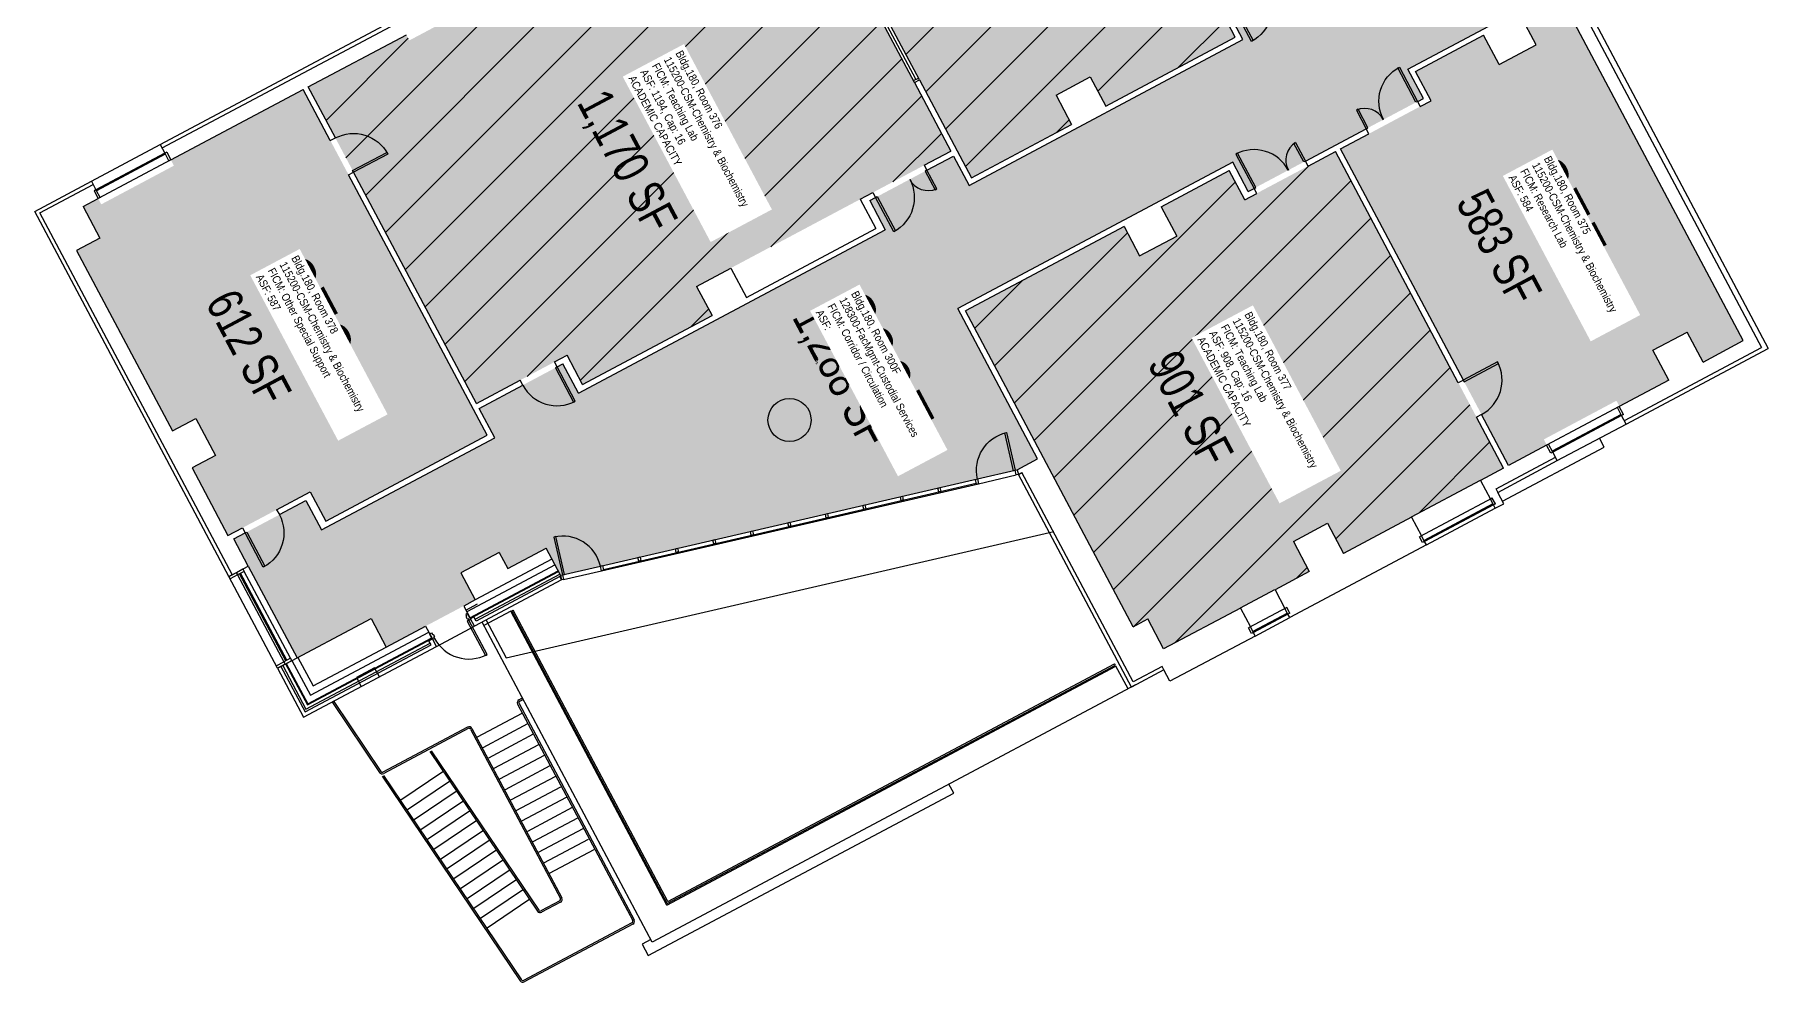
# Model space of a CAD drawing. Header units: inches. Extents: x 69211883 to 69217823, y 27675792 to 27679222.
# Drawn here: x 69211985 to 69213595, y 27675792 to 27676671 of the extents above; entities that cross this region are included whole.
import ezdxf
from ezdxf.enums import TextEntityAlignment as Align

# ---------------------------------------------------------------- set-up
doc = ezdxf.new("R2010")
doc.units = ezdxf.units.IN
doc.header["$LTSCALE"] = 0.25
doc.header["$MEASUREMENT"] = 0
doc.layers.get('0').update_dxf_attribs({"linetype": 'CONTINUOUS'})
for name, color, linetype in [('A-DOOR', 2, 'CONTINUOUS'), ('A-FLOR', 3, 'CONTINUOUS'), ('A-GLAZ', 1, 'CONTINUOUS'), ('A-IDEN-RNUM', 7, 'CONTINUOUS'), ('A-IDEN-SNUM', 4, 'CONTINUOUS'), ('A-IDEN-VNUM', 4, 'CONTINUOUS'), ('A-ROOF', 2, 'CONTINUOUS'), ('A-WALL', 5, 'CONTINUOUS'), ('AREA-TEXT', 3, 'CONTINUOUS'), ('Rooms-Capacity', 4, 'CONTINUOUS'), ('Rooms-Category-Color', 7, 'CONTINUOUS'), ('Rooms-College-Color', 7, 'CONTINUOUS'), ('Rooms-Department-Color', 7, 'CONTINUOUS'), ('Rooms-Division-Color', 7, 'CONTINUOUS'), ('Rooms-Information', 7, 'CONTINUOUS')]:
    doc.layers.add(name, color=color, linetype=linetype)
doc.styles.add('CP_AREA', font='arial.ttf', dxfattribs={"height": 15})
doc.styles.add('CP_ROOMSNUMBER', font='arial.ttf', dxfattribs={"height": 1})
doc.styles.add('CP_ROOMVNUMBER', font='arial.ttf', dxfattribs={"width": 0.85, "height": 0.075})
pattern_1 = [(45, (0, 0), (-26.516504294, 26.516504294), [])]

# ---------------------------------------------------------------- blocks, each defined once
blk = doc.blocks.new('Z08D36')
at = {"linetype": 'Continuous', "lineweight": -3}
blk.add_lwpolyline([(-18, 0), (-16.25, 0), (-16.25, 36), (-18, 36)], close=True, dxfattribs=at)
blk.add_arc((-18, 0), 36, 0, 90)

msp = doc.modelspace()

# ---------------------------------------------------------------- hatches: boundary and pattern name
at = {"layer": 'Rooms-Capacity'}
h = msp.add_hatch(dxfattribs=at)
h.set_pattern_fill('ANSI31', color=256, scale=300, style=0)
h.set_pattern_definition(pattern_1)
h.paths.add_polyline_path([(69212684.4, 27676859.4), (69212777.5, 27676908.9), (69212792.2, 27676881), (69212824, 27676897.9), (69212809.2, 27676925.8), (69213013.5, 27677034.4), (69213169.7, 27676740.7), (69213085.6, 27676696), (69213100, 27676668.8), (69212979.8, 27676604.9), (69212965.4, 27676632.1), (69212933.6, 27676615.2), (69212948, 27676588), (69212855, 27676538.5)])
h = msp.add_hatch(dxfattribs=at)
h.set_pattern_fill('ANSI31', color=256, scale=300, style=0)
h.set_pattern_definition(pattern_1)
h.paths.add_polyline_path([(69212330.5, 27676671.2), (69212333.3, 27676665.9), (69212400.8, 27676701.8), (69212398, 27676707.1), (69212443.7, 27676731.4), (69212458.5, 27676703.6), (69212490.3, 27676720.5), (69212475.5, 27676748.3), (69212679.8, 27676856.9), (69212835.9, 27676563.2), (69212751.8, 27676518.5), (69212742.9, 27676513.8), (69212636.9, 27676457.4), (69212631.6, 27676454.6), (69212599.9, 27676437.7), (69212614.3, 27676410.6), (69212494.1, 27676346.7), (69212479.7, 27676373.8), (69212395.6, 27676329.1), (69212239.4, 27676622.8), (69212330.5, 27676671.2)])
h = msp.add_hatch(dxfattribs=at)
h.set_pattern_fill('ANSI31', color=256, scale=300, style=0)
h.set_pattern_definition(pattern_1)
h.paths.add_polyline_path([(69213103.3, 27676138.4), (69213104.9, 27676139.3), (69213137, 27676156.3), (69213138.6, 27676157.2), (69213168.6, 27676173.1), (69213153.9, 27676201), (69213185.6, 27676217.9), (69213200.4, 27676190), (69213262.2, 27676222.9), (69213263.8, 27676223.8), (69213327.7, 27676257.7), (69213329.3, 27676258.6), (69213349.1, 27676269.1), (69213192.9, 27676562.8), (69213108.8, 27676518.1), (69213094.4, 27676545.2), (69213031.2, 27676511.6), (69213045.6, 27676484.4), (69213011.2, 27676466.1), (69212996.7, 27676493.3), (69212849.4, 27676414.9), (69213005.2, 27676121.9), (69213018.8, 27676129.1), (69213033.6, 27676101.3)])
at = {"layer": 'Rooms-Category-Color', "true_color": 0xe3f498}
for points in [[(69212684.4, 27676859.4), (69212777.5, 27676908.9), (69212792.2, 27676881), (69212824, 27676897.9), (69212809.2, 27676925.8), (69213013.5, 27677034.4), (69213169.7, 27676740.7), (69213085.6, 27676696), (69213100, 27676668.8), (69212979.8, 27676604.9), (69212965.4, 27676632.1), (69212933.6, 27676615.2), (69212948, 27676588), (69212855, 27676538.5)], [(69212330.5, 27676671.2), (69212333.3, 27676665.9), (69212400.8, 27676701.8), (69212398, 27676707.1), (69212443.7, 27676731.4), (69212458.5, 27676703.6), (69212490.3, 27676720.5), (69212475.5, 27676748.3), (69212679.8, 27676856.9), (69212835.9, 27676563.2), (69212751.8, 27676518.5), (69212742.9, 27676513.8), (69212636.9, 27676457.4), (69212631.6, 27676454.6), (69212599.9, 27676437.7), (69212614.3, 27676410.6), (69212494.1, 27676346.7), (69212479.7, 27676373.8), (69212395.6, 27676329.1), (69212239.4, 27676622.8), (69212330.5, 27676671.2)], [(69213456.6, 27676326.3), (69213453.8, 27676331.6), (69213386.4, 27676295.7), (69213389.2, 27676290.4), (69213353.7, 27676271.6), (69213197.6, 27676565.2), (69213281.7, 27676610), (69213267.2, 27676637.1), (69213330.5, 27676670.7), (69213344.9, 27676643.6), (69213379.3, 27676661.9), (69213364.9, 27676689.1), (69213401, 27676708.2), (69213571.6, 27676387.4), (69213534.2, 27676367.5), (69213519.4, 27676395.3), (69213487.6, 27676378.4), (69213502.4, 27676350.6), (69213456.6, 27676326.3)], [(69212131.6, 27676269.2), (69212153.3, 27676280.7), (69212135, 27676315.1), (69212113.3, 27676303.6), (69212024.3, 27676471), (69212046, 27676482.5), (69212030.5, 27676511.7), (69212044.4, 27676519.1), (69212047.3, 27676513.8), (69212114.7, 27676549.7), (69212111.9, 27676555), (69212234.8, 27676620.3), (69212405.4, 27676299.5), (69212255.7, 27676219.9), (69212241.3, 27676247), (69212164.9, 27676206.5)], [(69213103.3, 27676138.4), (69213104.9, 27676139.3), (69213137, 27676156.3), (69213138.6, 27676157.2), (69213168.6, 27676173.1), (69213153.9, 27676201), (69213185.6, 27676217.9), (69213200.4, 27676190), (69213262.2, 27676222.9), (69213263.8, 27676223.8), (69213327.7, 27676257.7), (69213329.3, 27676258.6), (69213349.1, 27676269.1), (69213192.9, 27676562.8), (69213108.8, 27676518.1), (69213094.4, 27676545.2), (69213031.2, 27676511.6), (69213045.6, 27676484.4), (69213011.2, 27676466.1), (69212996.7, 27676493.3), (69212849.4, 27676414.9), (69213005.2, 27676121.9), (69213018.8, 27676129.1), (69213033.6, 27676101.3)]]:
    msp.add_hatch(color=61, dxfattribs=at).paths.add_polyline_path(points)
at = {"layer": 'Rooms-Category-Color', "true_color": 0xadadad}
msp.add_hatch(color=253, dxfattribs=at).paths.add_polyline_path([(69213287.8, 27676762.7), (69213186.6, 27676708.9), (69213172.2, 27676736.1), (69213092.7, 27676693.8), (69213107.1, 27676666.7), (69212852.8, 27676531.4), (69212838.4, 27676558.6), (69212760.7, 27676517.3), (69212775.1, 27676490.1), (69212490.2, 27676338.6), (69212475.7, 27676365.8), (69212398, 27676324.4), (69212412.5, 27676297.3), (69212251.8, 27676211.9), (69212237.3, 27676239), (69212170.4, 27676203.4), (69212229.1, 27676093), (69212297.8, 27676129.6), (69212311.9, 27676103.1), (69212394.5, 27676146.9), (69212381.2, 27676172), (69212416.8, 27676190.9), (69212424.8, 27676175.9), (69212460.3, 27676194.7), (69212473.6, 27676169.6), (69212897.6, 27676267.5), (69212916.5, 27676277.6), (69212842.3, 27676417.1), (69213097.7, 27676552.9), (69213112.1, 27676525.8), (69213274.6, 27676612.1), (69213260.1, 27676639.3), (69213332.9, 27676678)])
at = {"layer": 'Rooms-College-Color', "true_color": 0xffe090}
for points in [[(69212684.4, 27676859.4), (69212777.5, 27676908.9), (69212792.2, 27676881), (69212824, 27676897.9), (69212809.2, 27676925.8), (69213013.5, 27677034.4), (69213169.7, 27676740.7), (69213085.6, 27676696), (69213100, 27676668.8), (69212979.8, 27676604.9), (69212965.4, 27676632.1), (69212933.6, 27676615.2), (69212948, 27676588), (69212855, 27676538.5)], [(69212330.5, 27676671.2), (69212333.3, 27676665.9), (69212400.8, 27676701.8), (69212398, 27676707.1), (69212443.7, 27676731.4), (69212458.5, 27676703.6), (69212490.3, 27676720.5), (69212475.5, 27676748.3), (69212679.8, 27676856.9), (69212835.9, 27676563.2), (69212751.8, 27676518.5), (69212742.9, 27676513.8), (69212636.9, 27676457.4), (69212631.6, 27676454.6), (69212599.9, 27676437.7), (69212614.3, 27676410.6), (69212494.1, 27676346.7), (69212479.7, 27676373.8), (69212395.6, 27676329.1), (69212239.4, 27676622.8), (69212330.5, 27676671.2)], [(69213456.6, 27676326.3), (69213453.8, 27676331.6), (69213386.4, 27676295.7), (69213389.2, 27676290.4), (69213353.7, 27676271.6), (69213197.6, 27676565.2), (69213281.7, 27676610), (69213267.2, 27676637.1), (69213330.5, 27676670.7), (69213344.9, 27676643.6), (69213379.3, 27676661.9), (69213364.9, 27676689.1), (69213401, 27676708.2), (69213571.6, 27676387.4), (69213534.2, 27676367.5), (69213519.4, 27676395.3), (69213487.6, 27676378.4), (69213502.4, 27676350.6), (69213456.6, 27676326.3)], [(69212131.6, 27676269.2), (69212153.3, 27676280.7), (69212135, 27676315.1), (69212113.3, 27676303.6), (69212024.3, 27676471), (69212046, 27676482.5), (69212030.5, 27676511.7), (69212044.4, 27676519.1), (69212047.3, 27676513.8), (69212114.7, 27676549.7), (69212111.9, 27676555), (69212234.8, 27676620.3), (69212405.4, 27676299.5), (69212255.7, 27676219.9), (69212241.3, 27676247), (69212164.9, 27676206.5)], [(69213103.3, 27676138.4), (69213104.9, 27676139.3), (69213137, 27676156.3), (69213138.6, 27676157.2), (69213168.6, 27676173.1), (69213153.9, 27676201), (69213185.6, 27676217.9), (69213200.4, 27676190), (69213262.2, 27676222.9), (69213263.8, 27676223.8), (69213327.7, 27676257.7), (69213329.3, 27676258.6), (69213349.1, 27676269.1), (69213192.9, 27676562.8), (69213108.8, 27676518.1), (69213094.4, 27676545.2), (69213031.2, 27676511.6), (69213045.6, 27676484.4), (69213011.2, 27676466.1), (69212996.7, 27676493.3), (69212849.4, 27676414.9), (69213005.2, 27676121.9), (69213018.8, 27676129.1), (69213033.6, 27676101.3)]]:
    msp.add_hatch(color=41, dxfattribs=at).paths.add_polyline_path(points)
at = {"layer": 'Rooms-College-Color', "true_color": 0xadadad}
msp.add_hatch(color=253, dxfattribs=at).paths.add_polyline_path([(69213287.8, 27676762.7), (69213186.6, 27676708.9), (69213172.2, 27676736.1), (69213092.7, 27676693.8), (69213107.1, 27676666.7), (69212852.8, 27676531.4), (69212838.4, 27676558.6), (69212760.7, 27676517.3), (69212775.1, 27676490.1), (69212490.2, 27676338.6), (69212475.7, 27676365.8), (69212398, 27676324.4), (69212412.5, 27676297.3), (69212251.8, 27676211.9), (69212237.3, 27676239), (69212170.4, 27676203.4), (69212229.1, 27676093), (69212297.8, 27676129.6), (69212311.9, 27676103.1), (69212394.5, 27676146.9), (69212381.2, 27676172), (69212416.8, 27676190.9), (69212424.8, 27676175.9), (69212460.3, 27676194.7), (69212473.6, 27676169.6), (69212897.6, 27676267.5), (69212916.5, 27676277.6), (69212842.3, 27676417.1), (69213097.7, 27676552.9), (69213112.1, 27676525.8), (69213274.6, 27676612.1), (69213260.1, 27676639.3), (69213332.9, 27676678)])
at = {"layer": 'Rooms-Department-Color', "true_color": 0xffe090}
for points in [[(69212684.4, 27676859.4), (69212777.5, 27676908.9), (69212792.2, 27676881), (69212824, 27676897.9), (69212809.2, 27676925.8), (69213013.5, 27677034.4), (69213169.7, 27676740.7), (69213085.6, 27676696), (69213100, 27676668.8), (69212979.8, 27676604.9), (69212965.4, 27676632.1), (69212933.6, 27676615.2), (69212948, 27676588), (69212855, 27676538.5)], [(69212330.5, 27676671.2), (69212333.3, 27676665.9), (69212400.8, 27676701.8), (69212398, 27676707.1), (69212443.7, 27676731.4), (69212458.5, 27676703.6), (69212490.3, 27676720.5), (69212475.5, 27676748.3), (69212679.8, 27676856.9), (69212835.9, 27676563.2), (69212751.8, 27676518.5), (69212742.9, 27676513.8), (69212636.9, 27676457.4), (69212631.6, 27676454.6), (69212599.9, 27676437.7), (69212614.3, 27676410.6), (69212494.1, 27676346.7), (69212479.7, 27676373.8), (69212395.6, 27676329.1), (69212239.4, 27676622.8), (69212330.5, 27676671.2)], [(69213456.6, 27676326.3), (69213453.8, 27676331.6), (69213386.4, 27676295.7), (69213389.2, 27676290.4), (69213353.7, 27676271.6), (69213197.6, 27676565.2), (69213281.7, 27676610), (69213267.2, 27676637.1), (69213330.5, 27676670.7), (69213344.9, 27676643.6), (69213379.3, 27676661.9), (69213364.9, 27676689.1), (69213401, 27676708.2), (69213571.6, 27676387.4), (69213534.2, 27676367.5), (69213519.4, 27676395.3), (69213487.6, 27676378.4), (69213502.4, 27676350.6), (69213456.6, 27676326.3)], [(69212131.6, 27676269.2), (69212153.3, 27676280.7), (69212135, 27676315.1), (69212113.3, 27676303.6), (69212024.3, 27676471), (69212046, 27676482.5), (69212030.5, 27676511.7), (69212044.4, 27676519.1), (69212047.3, 27676513.8), (69212114.7, 27676549.7), (69212111.9, 27676555), (69212234.8, 27676620.3), (69212405.4, 27676299.5), (69212255.7, 27676219.9), (69212241.3, 27676247), (69212164.9, 27676206.5)], [(69213103.3, 27676138.4), (69213104.9, 27676139.3), (69213137, 27676156.3), (69213138.6, 27676157.2), (69213168.6, 27676173.1), (69213153.9, 27676201), (69213185.6, 27676217.9), (69213200.4, 27676190), (69213262.2, 27676222.9), (69213263.8, 27676223.8), (69213327.7, 27676257.7), (69213329.3, 27676258.6), (69213349.1, 27676269.1), (69213192.9, 27676562.8), (69213108.8, 27676518.1), (69213094.4, 27676545.2), (69213031.2, 27676511.6), (69213045.6, 27676484.4), (69213011.2, 27676466.1), (69212996.7, 27676493.3), (69212849.4, 27676414.9), (69213005.2, 27676121.9), (69213018.8, 27676129.1), (69213033.6, 27676101.3)]]:
    msp.add_hatch(color=41, dxfattribs=at).paths.add_polyline_path(points)
at = {"layer": 'Rooms-Department-Color', "true_color": 0xacacac}
msp.add_hatch(color=253, dxfattribs=at).paths.add_polyline_path([(69213287.8, 27676762.7), (69213186.6, 27676708.9), (69213172.2, 27676736.1), (69213092.7, 27676693.8), (69213107.1, 27676666.7), (69212852.8, 27676531.4), (69212838.4, 27676558.6), (69212760.7, 27676517.3), (69212775.1, 27676490.1), (69212490.2, 27676338.6), (69212475.7, 27676365.8), (69212398, 27676324.4), (69212412.5, 27676297.3), (69212251.8, 27676211.9), (69212237.3, 27676239), (69212170.4, 27676203.4), (69212229.1, 27676093), (69212297.8, 27676129.6), (69212311.9, 27676103.1), (69212394.5, 27676146.9), (69212381.2, 27676172), (69212416.8, 27676190.9), (69212424.8, 27676175.9), (69212460.3, 27676194.7), (69212473.6, 27676169.6), (69212897.6, 27676267.5), (69212916.5, 27676277.6), (69212842.3, 27676417.1), (69213097.7, 27676552.9), (69213112.1, 27676525.8), (69213274.6, 27676612.1), (69213260.1, 27676639.3), (69213332.9, 27676678)])
at = {"layer": 'Rooms-Division-Color', "true_color": 0xffe090}
for points in [[(69212684.4, 27676859.4), (69212777.5, 27676908.9), (69212792.2, 27676881), (69212824, 27676897.9), (69212809.2, 27676925.8), (69213013.5, 27677034.4), (69213169.7, 27676740.7), (69213085.6, 27676696), (69213100, 27676668.8), (69212979.8, 27676604.9), (69212965.4, 27676632.1), (69212933.6, 27676615.2), (69212948, 27676588), (69212855, 27676538.5)], [(69212330.5, 27676671.2), (69212333.3, 27676665.9), (69212400.8, 27676701.8), (69212398, 27676707.1), (69212443.7, 27676731.4), (69212458.5, 27676703.6), (69212490.3, 27676720.5), (69212475.5, 27676748.3), (69212679.8, 27676856.9), (69212835.9, 27676563.2), (69212751.8, 27676518.5), (69212742.9, 27676513.8), (69212636.9, 27676457.4), (69212631.6, 27676454.6), (69212599.9, 27676437.7), (69212614.3, 27676410.6), (69212494.1, 27676346.7), (69212479.7, 27676373.8), (69212395.6, 27676329.1), (69212239.4, 27676622.8), (69212330.5, 27676671.2)], [(69213456.6, 27676326.3), (69213453.8, 27676331.6), (69213386.4, 27676295.7), (69213389.2, 27676290.4), (69213353.7, 27676271.6), (69213197.6, 27676565.2), (69213281.7, 27676610), (69213267.2, 27676637.1), (69213330.5, 27676670.7), (69213344.9, 27676643.6), (69213379.3, 27676661.9), (69213364.9, 27676689.1), (69213401, 27676708.2), (69213571.6, 27676387.4), (69213534.2, 27676367.5), (69213519.4, 27676395.3), (69213487.6, 27676378.4), (69213502.4, 27676350.6), (69213456.6, 27676326.3)], [(69212131.6, 27676269.2), (69212153.3, 27676280.7), (69212135, 27676315.1), (69212113.3, 27676303.6), (69212024.3, 27676471), (69212046, 27676482.5), (69212030.5, 27676511.7), (69212044.4, 27676519.1), (69212047.3, 27676513.8), (69212114.7, 27676549.7), (69212111.9, 27676555), (69212234.8, 27676620.3), (69212405.4, 27676299.5), (69212255.7, 27676219.9), (69212241.3, 27676247), (69212164.9, 27676206.5)], [(69213103.3, 27676138.4), (69213104.9, 27676139.3), (69213137, 27676156.3), (69213138.6, 27676157.2), (69213168.6, 27676173.1), (69213153.9, 27676201), (69213185.6, 27676217.9), (69213200.4, 27676190), (69213262.2, 27676222.9), (69213263.8, 27676223.8), (69213327.7, 27676257.7), (69213329.3, 27676258.6), (69213349.1, 27676269.1), (69213192.9, 27676562.8), (69213108.8, 27676518.1), (69213094.4, 27676545.2), (69213031.2, 27676511.6), (69213045.6, 27676484.4), (69213011.2, 27676466.1), (69212996.7, 27676493.3), (69212849.4, 27676414.9), (69213005.2, 27676121.9), (69213018.8, 27676129.1), (69213033.6, 27676101.3)]]:
    msp.add_hatch(color=41, dxfattribs=at).paths.add_polyline_path(points)
at = {"layer": 'Rooms-Division-Color', "true_color": 0xadadad}
msp.add_hatch(color=253, dxfattribs=at).paths.add_polyline_path([(69213287.8, 27676762.7), (69213186.6, 27676708.9), (69213172.2, 27676736.1), (69213092.7, 27676693.8), (69213107.1, 27676666.7), (69212852.8, 27676531.4), (69212838.4, 27676558.6), (69212760.7, 27676517.3), (69212775.1, 27676490.1), (69212490.2, 27676338.6), (69212475.7, 27676365.8), (69212398, 27676324.4), (69212412.5, 27676297.3), (69212251.8, 27676211.9), (69212237.3, 27676239), (69212170.4, 27676203.4), (69212229.1, 27676093), (69212297.8, 27676129.6), (69212311.9, 27676103.1), (69212394.5, 27676146.9), (69212381.2, 27676172), (69212416.8, 27676190.9), (69212424.8, 27676175.9), (69212460.3, 27676194.7), (69212473.6, 27676169.6), (69212897.6, 27676267.5), (69212916.5, 27676277.6), (69212842.3, 27676417.1), (69213097.7, 27676552.9), (69213112.1, 27676525.8), (69213274.6, 27676612.1), (69213260.1, 27676639.3), (69213332.9, 27676678)])

# ---------------------------------------------------------------- linework, layer by layer
at = {"layer": 'A-DOOR'}
for points in [[(69213221.6, 27676584), (69213223.1, 27676584.8), (69213214, 27676602), (69213212.4, 27676601.2)], [(69213165.1, 27676553.9), (69213163.6, 27676553.1), (69213154.4, 27676570.3), (69213156, 27676571.2)], [(69212813.7, 27676545.5), (69212812.1, 27676544.6), (69212821.3, 27676527.4), (69212822.8, 27676528.2)], [(69212387.4, 27676134.1), (69212385.6, 27676133.2), (69212386.4, 27676131.6), (69212385.8, 27676131.3), (69212386.9, 27676129.1), (69212387.6, 27676129.5), (69212388.5, 27676128), (69212390.2, 27676128.9)], [(69212352.1, 27676115.3), (69212353.8, 27676116.3), (69212354.7, 27676114.7), (69212355.3, 27676115.1), (69212356.5, 27676112.9), (69212355.8, 27676112.6), (69212356.7, 27676111.1), (69212354.9, 27676110.1)]]:
    msp.add_lwpolyline(points, close=True, dxfattribs=at)
for centre, start, end in [((69213220.3, 27676583.5), 27.3708, 114.0479), ((69213166.2, 27676554.8), 121.9521, 208.6292), ((69212814.9, 27676545.9), 207.3708, 294.0479)]:
    msp.add_arc(centre, 19.3, start, end, dxfattribs=at)
at = {"layer": 'A-FLOR'}
for p, q in [((69212263.1, 27676052.6), (69212261.8, 27676051.7)), ((69212261.8, 27676051.7), (69212305.7, 27675986.7)), ((69212263.1, 27676052.6), (69212306.9, 27675987.6)), ((69212433.8, 27676050.1), (69212540.6, 27675849.2)), ((69212435, 27676054.2), (69212437.6, 27676055.6)), ((69212435.1, 27676050.8), (69212541.9, 27675849.9)), ((69212435.7, 27676052.8), (69212438.3, 27676054.2)), ((69212438.3, 27676054.2), (69212437.6, 27676055.6)), ((69212437.8, 27676041.5), (69212396.3, 27676019.4)), ((69212442.9, 27676031.8), (69212401.4, 27676009.7)), ((69212387.3, 27676028.8), (69212308.8, 27675987.1)), ((69212388, 27676027.5), (69212309.6, 27675985.8)), ((69212390, 27676026.9), (69212473.6, 27675869.7)), ((69212391.4, 27676027.6), (69212474.9, 27675870.4)), ((69212448.1, 27676022.1), (69212406.6, 27676000)), ((69212352.2, 27676006.2), (69212452.2, 27675858)), ((69212353.6, 27676006.9), (69212453.5, 27675858.8)), ((69212453.3, 27676012.3), (69212411.8, 27675990.3)), ((69212458.5, 27676002.5), (69212417, 27675980.5)), ((69212309.3, 27675984), (69212437.4, 27675794.2)), ((69212364.4, 27675987.3), (69212325.4, 27675961.1)), ((69212463.7, 27675992.8), (69212422.2, 27675970.7)), ((69212308, 27675983.2), (69212436.1, 27675793.3)), ((69212370.5, 27675978.2), (69212331.5, 27675951.9)), ((69212376.7, 27675969), (69212337.8, 27675942.7)), ((69212468.8, 27675983.1), (69212427.3, 27675961)), ((69212432.4, 27675951.4), (69212473.9, 27675973.5)), ((69212382.9, 27675959.9), (69212343.9, 27675933.6)), ((69212437.6, 27675941.7), (69212479.1, 27675963.8)), ((69212484.3, 27675954.1), (69212442.8, 27675932)), ((69212389, 27675950.8), (69212350.1, 27675924.5)), ((69212356.1, 27675915.5), (69212395.1, 27675941.7)), ((69212489.4, 27675944.4), (69212447.9, 27675922.3)), ((69212362.3, 27675906.3), (69212401.3, 27675932.6)), ((69212407.4, 27675923.5), (69212368.4, 27675897.2)), ((69212453.1, 27675912.6), (69212494.6, 27675934.6)), ((69212458.2, 27675902.9), (69212499.7, 27675924.9)), ((69212413.6, 27675914.4), (69212374.6, 27675888.1)), ((69212380.7, 27675879), (69212419.7, 27675905.3)), ((69212463.4, 27675893.2), (69212504.9, 27675915.2)), ((69212386.9, 27675869.9), (69212425.9, 27675896.1)), ((69212393.1, 27675860.7), (69212432, 27675887)), ((69212399.2, 27675851.6), (69212438.2, 27675877.9)), ((69212405.4, 27675842.5), (69212444.3, 27675868.8)), ((69212473, 27675867.7), (69212455.4, 27675858.3, 0)), ((69212473.7, 27675866.3), (69212456.1, 27675857, 0)), ((69212539.9, 27675847.2), (69212439.3, 27675793.7)), ((69212540.6, 27675845.9), (69212440, 27675792.4))]:
    msp.add_line(p, q, dxfattribs=at)
msp.add_lwpolyline([(69212404.6, 27676128.1), (69212423.3, 27676093), (69212931.6, 27676210.3)], dxfattribs=at)
for centre, radius, start, end in [((69212436.4, 27676051.5), 3, 118, 208.0002), ((69212436.4, 27676051.5), 1.5, 118, 208.0002), ((69212388.7, 27676026.2), 3, 27.9997, 118), ((69212388.7, 27676026.2), 1.5, 27.9997, 118), ((69212308.1, 27675988.4), 3, 214.0001, 297.9999), ((69212308.1, 27675988.4), 1.5, 214.0001, 297.9999), ((69212454.7, 27675859.6, 0), 3, 214, 298), ((69212454.7, 27675859.6, 0), 1.5, 214, 298), ((69212472.3, 27675869), 1.5, 298, 27.9998), ((69212472.3, 27675869), 3, 298, 27.9998), ((69212539.2, 27675848.5), 1.5, 298, 28.0002), ((69212539.2, 27675848.5), 3, 298, 28.0002), ((69212438.6, 27675795), 3, 216, 298), ((69212438.6, 27675795), 1.5, 216, 298)]:
    msp.add_arc(centre, radius, start, end, dxfattribs=at)
at = {"layer": 'A-GLAZ'}
for p, q in [((69212802.1, 27676626.8), (69212757.1, 27676711.6)), ((69212803.5, 27676629.8), (69212760.3, 27676711)), ((69212806.8, 27676629.3), (69212761.7, 27676714)), ((69212801.2, 27676628.6), (69212805.8, 27676631)), ((69212038.1, 27676535.3), (69212102, 27676569.3)), ((69212106.2, 27676561.3), (69212042.3, 27676527.3)), ((69212106.7, 27676560.4), (69212042.8, 27676526.4)), ((69212111.9, 27676555), (69212044.4, 27676519.1)), ((69212106.2, 27676561.3), (69212110.1, 27676554)), ((69212042.3, 27676527.3), (69212046.2, 27676520)), ((69213456.5, 27676326.2), (69213389, 27676290.3)), ((69213458.6, 27676318), (69213454.7, 27676325.2)), ((69213458.1, 27676318.8), (69213394.2, 27676284.9)), ((69213458.6, 27676318), (69213394.7, 27676284)), ((69213398.9, 27676276), (69213462.8, 27676310)), ((69213394.7, 27676284), (69213390.8, 27676291.3)), ((69212510.6, 27676178.2), (69212860.6, 27676259)), ((69212860.6, 27676259), (69212895.7, 27676267.1)), ((69212861.6, 27676254.6), (69212896.7, 27676262.7)), ((69213263.6, 27676223.8), (69213327.5, 27676257.8)), ((69212511.6, 27676173.8), (69212861.6, 27676254.6)), ((69212513.4, 27676175.1), (69212859.5, 27676255)), ((69213338.5, 27676241.3), (69213271.1, 27676205.4)), ((69213339.1, 27676235.9), (69213275.2, 27676201.9)), ((69213339.6, 27676235), (69213275.7, 27676201)), ((69213277.4, 27676197.8), (69213341.3, 27676231.8)), ((69213339.6, 27676235), (69213336.8, 27676240.3)), ((69213275.7, 27676201), (69213272.9, 27676206.3)), ((69212183.8, 27676178.2), (69212229.1, 27676093)), ((69212475.5, 27676170.1), (69212510.6, 27676178.2)), ((69212210.8, 27676083.4), (69212165.6, 27676168.5)), ((69212173.8, 27676170.1), (69212216.7, 27676089.4)), ((69212218.5, 27676090.3), (69212175.6, 27676171)), ((69212219.4, 27676090.8), (69212176.5, 27676171.5)), ((69212222.9, 27676092.7), (69212180, 27676173.3)), ((69212476.5, 27676165.7), (69212511.6, 27676173.8)), ((69213104.7, 27676139.3), (69213136.8, 27676156.4)), ((69213147.8, 27676139.9), (69213112.2, 27676120.9)), ((69213148.4, 27676134.5), (69213116.3, 27676117.4)), ((69213148.9, 27676133.6), (69213116.8, 27676116.5)), ((69213118.5, 27676113.3), (69213150.6, 27676130.4)), ((69213148.9, 27676133.6), (69213146.1, 27676138.9)), ((69212358.4, 27676103.5), (69212393.8, 27676122.3)), ((69213116.8, 27676116.5), (69213114, 27676121.8))]:
    msp.add_line(p, q, dxfattribs=at)
for points in [[(69212858.7, 27676258.5), (69212860.6, 27676259), (69212861.6, 27676254.6), (69212859.7, 27676254.2)], [(69212895.7, 27676267.1), (69212897.6, 27676267.5), (69212898.6, 27676263.2), (69212896.7, 27676262.7)], [(69212789.1, 27676242.5), (69212791, 27676242.9), (69212791.8, 27676239.4), (69212790.9, 27676239.2), (69212791.1, 27676238.3), (69212790.9, 27676239.2), (69212789.9, 27676238.9)], [(69212823.9, 27676250.5), (69212825.8, 27676251), (69212826.6, 27676247.4), (69212825.7, 27676247.2), (69212825.9, 27676246.4), (69212825.7, 27676247.2), (69212824.7, 27676247)], [(69212719.5, 27676226.4), (69212721.4, 27676226.9), (69212722.2, 27676223.3), (69212721.3, 27676223.1), (69212721.5, 27676222.3), (69212721.3, 27676223.1), (69212720.3, 27676222.9)], [(69212754.3, 27676234.4), (69212756.2, 27676234.9), (69212757, 27676231.4), (69212756.1, 27676231.1), (69212756.3, 27676230.3), (69212756.1, 27676231.1), (69212755.1, 27676230.9)], [(69212649.9, 27676210.3), (69212651.8, 27676210.8), (69212652.6, 27676207.3), (69212651.6, 27676207), (69212651.8, 27676206.2), (69212651.6, 27676207), (69212650.7, 27676206.8)], [(69212684.7, 27676218.4), (69212686.6, 27676218.8), (69212687.4, 27676215.3), (69212686.5, 27676215.1), (69212686.6, 27676214.2), (69212686.5, 27676215.1), (69212685.5, 27676214.8)], [(69212580.3, 27676194.3), (69212582.2, 27676194.7), (69212583, 27676191.2), (69212582, 27676191), (69212582.2, 27676190.1), (69212582, 27676191), (69212581.1, 27676190.7)], [(69212615.1, 27676202.3), (69212617, 27676202.8), (69212617.8, 27676199.2), (69212616.8, 27676199), (69212617, 27676198.1), (69212616.8, 27676199), (69212615.9, 27676198.8)], [(69212510.6, 27676178.2), (69212512.6, 27676178.6), (69212513.6, 27676174.3), (69212511.6, 27676173.8)], [(69212545.4, 27676186.2), (69212547.4, 27676186.7), (69212548.2, 27676183.1), (69212547.2, 27676182.9), (69212547.4, 27676182.1), (69212547.2, 27676182.9), (69212546.2, 27676182.7)], [(69212165.6, 27676168.5), (69212172.7, 27676172.3), (69212173.8, 27676170.1), (69212166.8, 27676166.3)], [(69212172.7, 27676172.3), (69212178.8, 27676175.6), (69212180, 27676173.3), (69212173.8, 27676170.1)], [(69212473.6, 27676169.6), (69212475.5, 27676170.1), (69212476.5, 27676165.7), (69212474.6, 27676165.3)], [(69212209.7, 27676085.6), (69212216.7, 27676089.4), (69212217.9, 27676087.2), (69212210.8, 27676083.4)], [(69212217.9, 27676087.2), (69212224.1, 27676090.5), (69212222.9, 27676092.7), (69212216.7, 27676089.4)]]:
    msp.add_lwpolyline(points, close=True, dxfattribs=at)
for points in [[(69212468.5, 27676179.2), (69212386.7, 27676135.6)], [(69212465.6, 27676184.7), (69212394.5, 27676146.9)], [(69212389.4, 27676130.3), (69212471.3, 27676173.9)], [(69212389.8, 27676129.6), (69212471.7, 27676173.2)], [(69212394.5, 27676128.8), (69212473.1, 27676170.6)], [(69212224.3, 27676090.6), (69212241.4, 27676058.5), (69212351.3, 27676117)], [(69212215.7, 27676086), (69212237.3, 27676045.3), (69212352.7, 27676106.7)], [(69212218.3, 27676087.4), (69212238.6, 27676049.4), (69212354.4, 27676111)], [(69212219, 27676087.8), (69212238.9, 27676050.4), (69212354, 27676111.6)], [(69212229.8, 27676093.5), (69212243.9, 27676067), (69212311.9, 27676103.1)]]:
    msp.add_lwpolyline(points, dxfattribs=at)
at = {"layer": 'A-ROOF'}
for p, q in [((69212427.4, 27676136.2), (69212402.5, 27676123)), ((69212572.3, 27675863.7), (69212427.4, 27676136.2)), ((69212428.3, 27676136.7), (69212429.6, 27676137.4)), ((69212572.7, 27675865.1), (69212428.3, 27676136.7)), ((69212573.3, 27675867.1), (69212429.6, 27676137.4)), ((69212558.7, 27675829.3), (69212400.9, 27676126.1)), ((69212572.3, 27675863.7), (69212989.2, 27676085.4)), ((69212572.7, 27675865.1), (69212988.7, 27676086.3)), ((69212573.3, 27675867.1), (69212988, 27676087.6)), ((69212988.7, 27676086.3), (69212988, 27676087.6)), ((69213000.5, 27676064.2), (69212989.2, 27676085.4)), ((69213007.4, 27676067.9), (69212558.7, 27675829.3)), ((69212555.1, 27675816.8), (69212838.6, 27675967.5)), ((69212838.6, 27675967.5), (69212834.2, 27675975.8)), ((69212557.4, 27675831.6), (69212549.5, 27675827.4)), ((69212549.5, 27675827.4), (69212555.1, 27675816.8))]:
    msp.add_line(p, q, dxfattribs=at)
msp.add_lwpolyline([(69213348.2, 27676238.5), (69213442.5, 27676288.6), (69213438.1, 27676296.9)], dxfattribs=at)
at = {"layer": 'A-WALL'}
for p, q in [((69213260.1, 27676639.3), (69213412.2, 27676720.1)), ((69213571.6, 27676387.4), (69213401, 27676708.2)), ((69213100, 27676668.8), (69213085.6, 27676696)), ((69213107.1, 27676666.7), (69213092.7, 27676693.8)), ((69212102, 27676569.3), (69212324.2, 27676687.4)), ((69212103.7, 27676566.1), (69212325.9, 27676684.2)), ((69213379.3, 27676661.9), (69213364.9, 27676689)), ((69213429.7, 27676679.3), (69213588.4, 27676380.9)), ((69213434.4, 27676681.8), (69213594.8, 27676380.2)), ((69212239.4, 27676622.8), (69212330.5, 27676671.2)), ((69212852.8, 27676531.4), (69213107.1, 27676666.7)), ((69212979.8, 27676604.9), (69213100, 27676668.8)), ((69213267.2, 27676637.1), (69213330.5, 27676670.7)), ((69213344.9, 27676643.6), (69213330.5, 27676670.7)), ((69213344.9, 27676643.6), (69213379.3, 27676661.9)), ((69212802.1, 27676626.8), (69212806.8, 27676629.3)), ((69212806.8, 27676629.3), (69212855, 27676538.5)), ((69212933.6, 27676615.2), (69212965.4, 27676632.1)), ((69212965.4, 27676632.1), (69212979.8, 27676604.9)), ((69213274.6, 27676612.1), (69213260.1, 27676639.3)), ((69213281.7, 27676610), (69213267.2, 27676637.1)), ((69212111.9, 27676555), (69212234.8, 27676620.3)), ((69212259.9, 27676573), (69212234.8, 27676620.3)), ((69212264.6, 27676575.4), (69212239.4, 27676622.8)), ((69212802.1, 27676626.8), (69212835.9, 27676563.2)), ((69212933.6, 27676615.2), (69212948, 27676588)), ((69213269.3, 27676609.3), (69213274.6, 27676612.1)), ((69213271.7, 27676604.7), (69213269.3, 27676609.3)), ((69213271.7, 27676604.7), (69213281.7, 27676610)), ((69212855, 27676538.5), (69212948, 27676588)), ((69213165.1, 27676553.9), (69213221.6, 27676584)), ((69213197.6, 27676565.2), (69213224.1, 27676579.3)), ((69213224.1, 27676579.3), (69213221.6, 27676584)), ((69212102, 27676569.3), (69212106.2, 27676561.3)), ((69212259.9, 27676573), (69212264.6, 27676575.4)), ((69212811.2, 27676550.1), (69212835.9, 27676563.2)), ((69213311.7, 27676350.7), (69213197.6, 27676565.2)), ((69212108, 27676562.2), (69212106.2, 27676561.3)), ((69212108, 27676562.2), (69212111.9, 27676555)), ((69212811.2, 27676550.1), (69212813.7, 27676545.5)), ((69212813.7, 27676545.5), (69212838.4, 27676558.6)), ((69212838.4, 27676558.6), (69212852.8, 27676531.4)), ((69213097.7, 27676552.9), (69212842.3, 27676417.1)), ((69213112.1, 27676525.8), (69213097.7, 27676552.9)), ((69213167.6, 27676549.3), (69213165.1, 27676553.9)), ((69213167.6, 27676549.3), (69213192.9, 27676562.8)), ((69213307, 27676348.2), (69213192.9, 27676562.8)), ((69211985.5, 27676507.3), (69212038.1, 27676535.3)), ((69211990.4, 27676505.8), (69212039.8, 27676532.1)), ((69212038.1, 27676535.3), (69212042.3, 27676527.3)), ((69212276.8, 27676541.2), (69212281.5, 27676543.6)), ((69212405.4, 27676299.5), (69212276.8, 27676541.2)), ((69212395.6, 27676329.1), (69212281.5, 27676543.6)), ((69213031.2, 27676511.6), (69213094.4, 27676545.2)), ((69213108.8, 27676518.1), (69213094.4, 27676545.2)), ((69212030.5, 27676511.7), (69212044.4, 27676519.1)), ((69212042.3, 27676527.3), (69212040.6, 27676526.4)), ((69212040.6, 27676526.4), (69212044.4, 27676519.1)), ((69212751.8, 27676518.5), (69212763.5, 27676524.7)), ((69212751.8, 27676518.5), (69212766.3, 27676491.4)), ((69212760.7, 27676517.3), (69212766, 27676520.1)), ((69212760.7, 27676517.3), (69212775.1, 27676490.1)), ((69212763.5, 27676524.7), (69212766, 27676520.1)), ((69213108.8, 27676518.1), (69213119.9, 27676524)), ((69213112.1, 27676525.8), (69213117.4, 27676528.6)), ((69213119.9, 27676524), (69213117.4, 27676528.6)), ((69212165.6, 27676168.6), (69211985.5, 27676507.3)), ((69212168.8, 27676170.3), (69211990.4, 27676505.8)), ((69212030.5, 27676511.7), (69212046, 27676482.5)), ((69213031.2, 27676511.6), (69213045.6, 27676484.4)), ((69212046, 27676482.5), (69212024.3, 27676471)), ((69212490.2, 27676338.6), (69212775.1, 27676490.1)), ((69212646.1, 27676427.5), (69212766.3, 27676491.4)), ((69212996.7, 27676493.3), (69212849.4, 27676414.9)), ((69212996.7, 27676493.3), (69213011.2, 27676466.1)), ((69213011.2, 27676466.1), (69213045.6, 27676484.4)), ((69212024.3, 27676471), (69212113.3, 27676303.6)), ((69212599.9, 27676437.7), (69212631.6, 27676454.6)), ((69212631.6, 27676454.6), (69212646.1, 27676427.5)), ((69212599.9, 27676437.7), (69212614.3, 27676410.6)), ((69212494.1, 27676346.6), (69212614.3, 27676410.6)), ((69212916.5, 27676277.6), (69212842.3, 27676417.1)), ((69213005.2, 27676121.9), (69212849.4, 27676414.9)), ((69213487.6, 27676378.4), (69213519.4, 27676395.3)), ((69213534.2, 27676367.5), (69213519.4, 27676395.3)), ((69213534.2, 27676367.5), (69213571.6, 27676387.4)), ((69212468, 27676367.6), (69212479.7, 27676373.8)), ((69212494.1, 27676346.6), (69212479.7, 27676373.8)), ((69213461.3, 27676313.3), (69213588.4, 27676380.9)), ((69213462.8, 27676310), (69213594.8, 27676380.2)), ((69213502.4, 27676350.6), (69213487.6, 27676378.4)), ((69212470.4, 27676362.9), (69212468, 27676367.6)), ((69212470.4, 27676362.9), (69212475.7, 27676365.8)), ((69212490.2, 27676338.6), (69212475.7, 27676365.8)), ((69212395.6, 27676329.1), (69212436.2, 27676350.7)), ((69212398, 27676324.4), (69212438.6, 27676346)), ((69212438.6, 27676346), (69212436.2, 27676350.7)), ((69213311.7, 27676350.7), (69213307, 27676348.2)), ((69213502.4, 27676350.6), (69213456.5, 27676326.2)), ((69212412.5, 27676297.3), (69212398, 27676324.4)), ((69213460.4, 27676318.9), (69213456.5, 27676326.2)), ((69212113.3, 27676303.6), (69212135, 27676315.1)), ((69212135, 27676315.1), (69212153.3, 27676280.7)), ((69213328.6, 27676318.9), (69213323.9, 27676316.4)), ((69213349.1, 27676269.1), (69213323.9, 27676316.4)), ((69213353.7, 27676271.6), (69213328.6, 27676318.9)), ((69213460.4, 27676318.9), (69213458.6, 27676318)), ((69213462.8, 27676310), (69213458.6, 27676318)), ((69212251.8, 27676211.9), (69212412.5, 27676297.3)), ((69212255.7, 27676219.9), (69212405.4, 27676299.5)), ((69213389, 27676290.3), (69213353.7, 27676271.6)), ((69213392.9, 27676283), (69213389, 27676290.3)), ((69212153.3, 27676280.7), (69212131.6, 27676269.2)), ((69212897.6, 27676267.5), (69212916.5, 27676277.6)), ((69213342.1, 27676249.9), (69213397.4, 27676279.3)), ((69213343.6, 27676246.6), (69213398.9, 27676276)), ((69213394.7, 27676284), (69213392.9, 27676283)), ((69213398.9, 27676276), (69213394.7, 27676284)), ((69212131.6, 27676269.2), (69212164.9, 27676206.5)), ((69212897.6, 27676267.5), (69212898.6, 27676263.2)), ((69212898.6, 27676263.2), (69212901.9, 27676264.9)), ((69213003.6, 27676065.8), (69212898.6, 27676263.2)), ((69213005.1, 27676070.7), (69212901.9, 27676264.9)), ((69213349.1, 27676269.1), (69213327.6, 27676257.6)), ((69213327.6, 27676257.6), (69213336.8, 27676240.3)), ((69212210.1, 27676230.5), (69212241.3, 27676247)), ((69212241.3, 27676247), (69212255.7, 27676219.9)), ((69213338.5, 27676241.3), (69213336.8, 27676240.3)), ((69213341.4, 27676236), (69213338.5, 27676241.3)), ((69213343.8, 27676246.7), (69213342.1, 27676249.9)), ((69213349.2, 27676236), (69213343.6, 27676246.6)), ((69212210.1, 27676230.5), (69212212.6, 27676225.9)), ((69212212.6, 27676225.9), (69212237.3, 27676239)), ((69212237.3, 27676239), (69212251.8, 27676211.9)), ((69213341.4, 27676236), (69213339.6, 27676235)), ((69213341.3, 27676231.8), (69213339.6, 27676235)), ((69213341.3, 27676231.8), (69213349.2, 27676236)), ((69212164.9, 27676206.5), (69212178.4, 27676213.6)), ((69212170.4, 27676203.4), (69212180.8, 27676209)), ((69212178.4, 27676213.6), (69212180.8, 27676209)), ((69213153.9, 27676201), (69213185.6, 27676217.9)), ((69213185.6, 27676217.9), (69213200.4, 27676190)), ((69213263.7, 27676223.7), (69213200.4, 27676190)), ((69213263.7, 27676223.7), (69213272.9, 27676206.3)), ((69212183.8, 27676178.2), (69212170.4, 27676203.4)), ((69212424.8, 27676175.9), (69212460.3, 27676194.7)), ((69212473.6, 27676169.6), (69212460.3, 27676194.7)), ((69213277.4, 27676197.8), (69213150.6, 27676130.4)), ((69213153.9, 27676201), (69213168.6, 27676173.1)), ((69213272.9, 27676206.3), (69213271.1, 27676205.4)), ((69213273.9, 27676200.1), (69213271.1, 27676205.4)), ((69213275.7, 27676201), (69213273.9, 27676200.1)), ((69213277.4, 27676197.8), (69213275.7, 27676201)), ((69212168.8, 27676170.2), (69212183.8, 27676178.2)), ((69212416.8, 27676190.9), (69212381.2, 27676172)), ((69212416.8, 27676190.9), (69212424.8, 27676175.9)), ((69212165.6, 27676168.6), (69212168.8, 27676170.3)), ((69212473.6, 27676169.6), (69212474.6, 27676165.3)), ((69213168.6, 27676173.1), (69213136.9, 27676156.2)), ((69213136.9, 27676156.2), (69213146.1, 27676138.9)), ((69212214.1, 27676085.1), (69212297.8, 27676129.6)), ((69212297.8, 27676129.6), (69212311.9, 27676103.1)), ((69212385.8, 27676137.4), (69212396.5, 27676143.1)), ((69213005.2, 27676121.9), (69213018.8, 27676129.1)), ((69213033.5, 27676101.3), (69213018.8, 27676129.1)), ((69213104.7, 27676139.2), (69213033.5, 27676101.3)), ((69213104.7, 27676139.2), (69213114, 27676121.8)), ((69213147.8, 27676139.9), (69213146.1, 27676138.9)), ((69213150.7, 27676134.6), (69213147.8, 27676139.9)), ((69213150.7, 27676134.6), (69213148.9, 27676133.6)), ((69213150.6, 27676130.4), (69213148.9, 27676133.6)), ((69212311.9, 27676103.1), (69212348.3, 27676122.5)), ((69212348.3, 27676122.5), (69212354.7, 27676110.6)), ((69213118.5, 27676113.3), (69213039.3, 27676071.3)), ((69213114, 27676121.8), (69213112.2, 27676120.9)), ((69213115, 27676115.6), (69213112.2, 27676120.9)), ((69213116.8, 27676116.5), (69213115, 27676115.6)), ((69213118.5, 27676113.3), (69213116.8, 27676116.5)), ((69212351.5, 27676108.9), (69212354.7, 27676110.6)), ((69212210.8, 27676083.5), (69212214, 27676085.2)), ((69213033.7, 27676081.9), (69213003.6, 27676065.8)), ((69213032, 27676085.1), (69213005.1, 27676070.7)), ((69213033.7, 27676081.9), (69213032, 27676085.1)), ((69213039.3, 27676071.3), (69213033.7, 27676081.9))]:
    msp.add_line(p, q, dxfattribs=at)
for points in [[(69212381.2, 27676172), (69212394.5, 27676146.9), (69212383.7, 27676141.1), (69212390, 27676129.3)], [(69212474.6, 27676165.3), (69212472.9, 27676168.5), (69212395.3, 27676127.2), (69212393.2, 27676131), (69212390, 27676129.3)], [(69212474.6, 27676165.3), (69212393.8, 27676122.3), (69212390, 27676129.3)], [(69212210.8, 27676083.4), (69212235, 27676037.9), (69212358.4, 27676103.5), (69212354.7, 27676110.6)], [(69212214, 27676085.1), (69212236.5, 27676042.8), (69212353.5, 27676105), (69212351.5, 27676108.9)], [(69212305.5, 27676075.3), (69212301, 27676083.7), (69212284.2, 27676074.8), (69212288.7, 27676066.4)]]:
    msp.add_lwpolyline(points, dxfattribs=at)
msp.add_circle((69212686.2, 27676313.7), 20, dxfattribs=at)

# ---------------------------------------------------------------- block references
at = {"layer": 'A-DOOR', "xscale": -1}
for p, rotation in [((69213113.9, 27676705.1), 208.0000433877165), ((69213253.4, 27676600.9), 28.00004338771964), ((69212273, 27676559.5), 298.000013047344), ((69212781.9, 27676528.6), 208.0000433877166), ((69212878.2, 27676263), 12.99830576435546), ((69212196.7, 27676217.4), 208.0000737045317)]:
    msp.add_blockref('Z08D36', p, dxfattribs=dict(at, rotation=rotation))
at = {"layer": 'A-DOOR'}
for p, rotation in [((69213133.3, 27676537), 27.99995661227612), ((69212454.5, 27676354.5), 207.9999566150966), ((69213320.1, 27676334.8), 298.0000433877164), ((69212493.1, 27676174.1), 12.99840362817543), ((69212372.6, 27676119.5), 208.0000489319028)]:
    msp.add_blockref('Z08D36', p, dxfattribs=dict(at, rotation=rotation))

# ---------------------------------------------------------------- texts
at = {"layer": 'A-IDEN-RNUM', "style": 'CP_ROOMSNUMBER'}
for s, p in [('0376-00', (69212580, 27676595.6)), ('0375-00', (69213397, 27676503.5)), ('0378-00', (69212234.2, 27676411.3)), ('0300-F0', (69212710.8, 27676367.6)), ('0377-00', (69213108.1, 27676353.2))]:
    msp.add_text(s, height=1, rotation=270, dxfattribs=at).set_placement(p, align=Align.MIDDLE)
at = {"layer": 'A-IDEN-SNUM', "style": 'CP_ROOMSNUMBER'}
for s, p in [('1800037600', (69212581.2, 27676597.5)), ('1800037500', (69213398.2, 27676505.3)), ('1800037800', (69212235.4, 27676413.2)), ('18000300F0', (69212712, 27676369.5)), ('1800037700', (69213109.3, 27676355.1))]:
    msp.add_text(s, height=1, rotation=270, dxfattribs=at).set_placement(p, align=Align.MIDDLE)
at = {"layer": 'A-IDEN-VNUM', "style": 'CP_ROOMVNUMBER', "width": 0.85}
for s, p in [('376', (69212583.1, 27676597.3)), ('375', (69213400.1, 27676505.1)), ('378', (69212237.4, 27676413)), ('300F', (69212765.9, 27676363.3)), ('377', (69213111.2, 27676354.9))]:
    msp.add_text(s, height=52, rotation=298, dxfattribs=at).set_placement(p, align=Align.MIDDLE)
at = {"layer": 'AREA-TEXT', "style": 'CP_AREA', "width": 0.75}
for s, p in [('1,170 SF', (69212535.9, 27676554)), ('583 SF', (69213345, 27676474.1)), ('612 SF', (69212184.2, 27676381.2)), ('1,288 SF', (69212735.7, 27676354.9)), ('901 SF', (69213058.7, 27676324.4))]:
    msp.add_text(s, height=33, rotation=298, dxfattribs=at).set_placement(p, align=Align.MIDDLE_CENTER)

# ---------------------------------------------------------------- next in the draw order: texts
at = {"layer": 'Rooms-Information', "width": 166.4, "attachment_point": 7, "rotation": 298, "style": 'CP_ROOMVNUMBER', "bg_fill": 3, "box_fill_scale": 1.5, "bg_fill_color": 256, "bg_fill_true_color": 13158600, "bg_fill_transparency": 0}
for s, insert, char_height in [('Bldg.180, Room 376^M^J115200-CSM-Chemistry & Biochemistry^M^JFICM: Teaching Lab^M^JASF: 1194, Cap: 16^M^JACADEMIC CAPACITY', (69212536.3, 27676630.7), 7.4286), ('Bldg.180, Room 375^M^J115200-CSM-Chemistry & Biochemistry^M^JFICM: Research Lab^M^JASF: 584', (69213353.3, 27676538.6), 7.429), ('Bldg.180, Room 378^M^J115200-CSM-Chemistry & Biochemistry^M^JFICM: Other Special Support^M^JASF: 587', (69212190.5, 27676446.4), 7.429), ('Bldg.180, Room 300F^M^J128300-FacMgmt-Custodial Services^M^JFICM: Corridor / Circulation^M^JASF: ', (69212710.2, 27676413.4), 7.429), ('Bldg.180, Room 377^M^J115200-CSM-Chemistry & Biochemistry^M^JFICM: Teaching Lab^M^JASF: 908, Cap: 16^M^JACADEMIC CAPACITY', (69213064.4, 27676388.3), 7.4286)]:
    msp.add_mtext(s, dxfattribs=dict(at, insert=insert, char_height=char_height))

doc.saveas('drawing.dxf')
